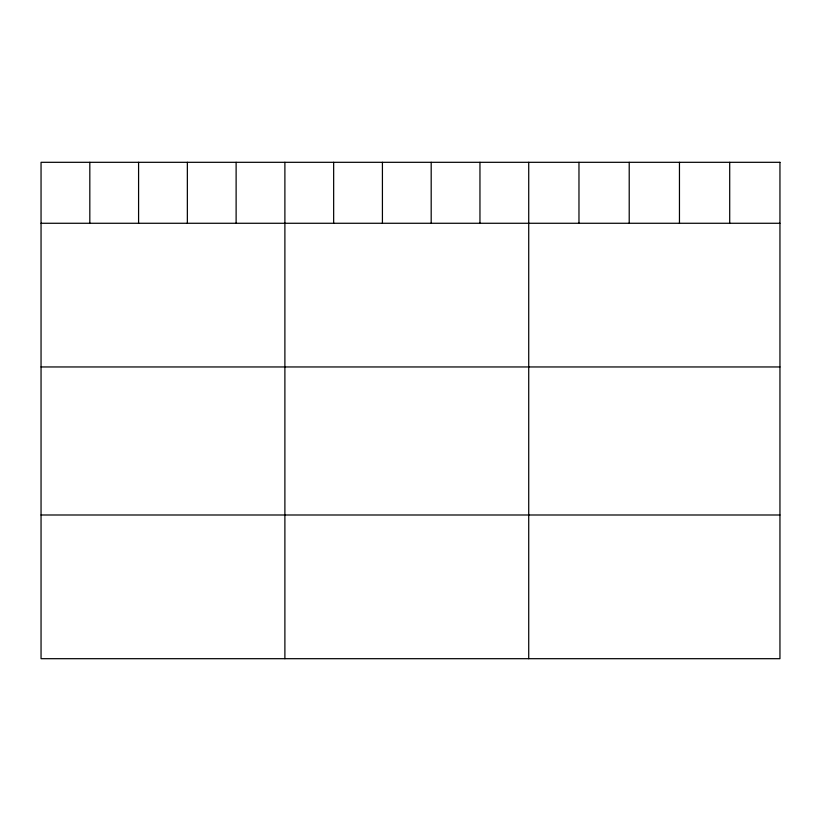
<?xml version="1.0" encoding="UTF-8"?>
<svg xmlns="http://www.w3.org/2000/svg" width="821" height="821" viewBox="0 0 821 821"><rect width="100%" height="100%" fill="white"/><g stroke="black" fill="none" stroke-linecap="round" stroke-linejoin="round"><path stroke-width="1.23" d="M41.05 223.271L779.95 223.271M41.05 366.956L779.95 366.956M41.05 514.993L779.95 514.993M729.705 162.312L729.705 223.271M679.46 162.312L679.46 223.271M629.214 162.312L629.214 223.271M578.969 162.312L578.969 223.271M528.724 162.312L528.724 658.688M479.957 162.312L479.957 223.271M431.189 162.312L431.189 223.271M382.422 162.312L382.422 223.271M333.654 162.312L333.654 223.271M284.887 162.312L284.887 658.688M236.12 162.312L236.12 223.271M187.352 162.312L187.352 223.271M138.585 162.312L138.585 223.271M89.817 162.312L89.817 223.271M779.95 162.312L41.05 162.312L41.05 658.688L779.95 658.688L779.95 162.312"/></g></svg>
